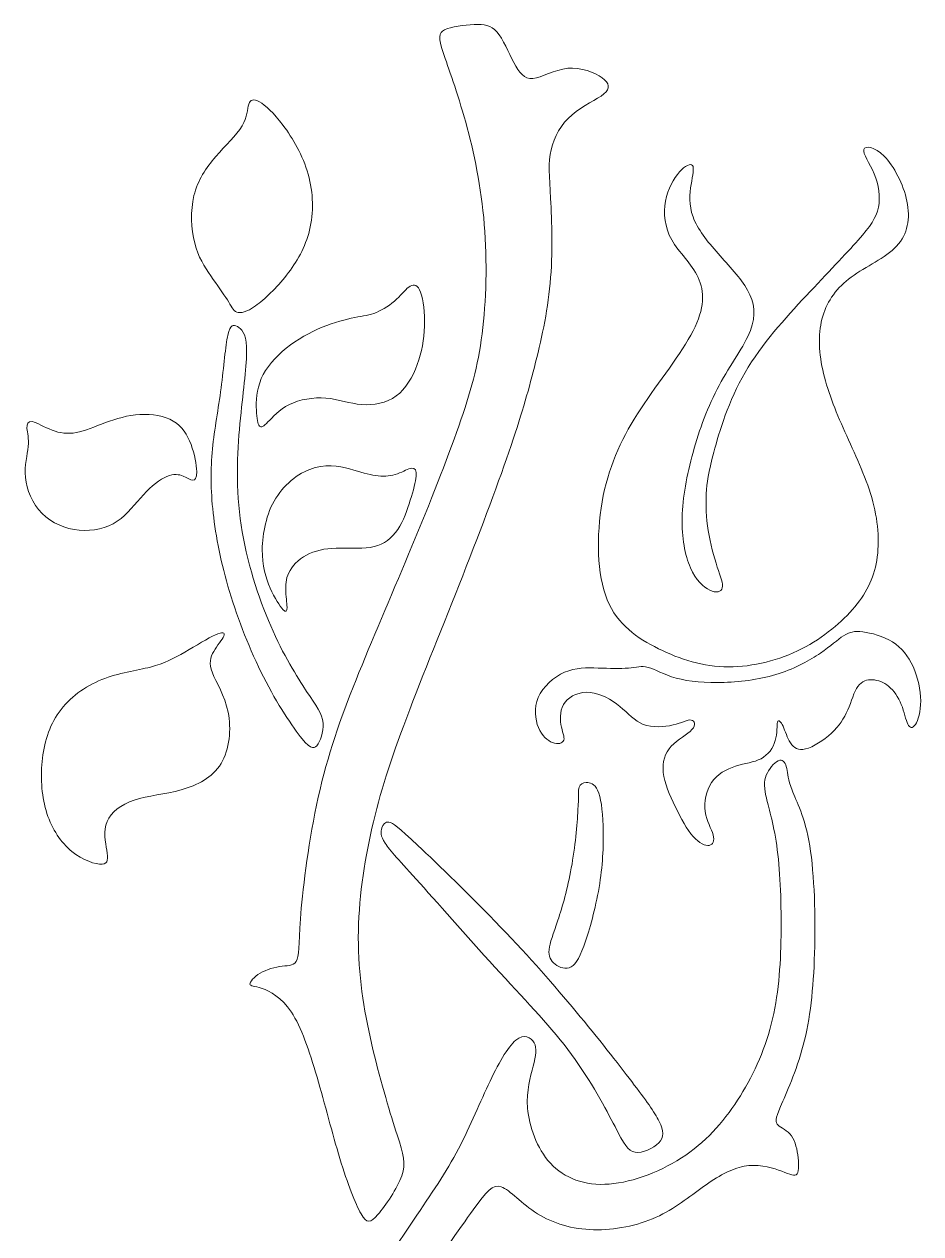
# Model space of a CAD drawing. Header units: millimetres. Extents: x 123 to 319, y -57 to 118.
# Drawn here: x 123.18 to 152.12, y 40.14 to 79.19 of the extents above; entities that cross this region are included whole.
import ezdxf

# ---------------------------------------------------------------- set-up
doc = ezdxf.new("R2010")
doc.units = ezdxf.units.MM
doc.header["$MEASUREMENT"] = 0
doc.layers.add('Layer 1', color=7, linetype='Continuous')

msp = doc.modelspace()

# ---------------------------------------------------------------- linework, layer by layer
at = {"layer": 'Layer 1', "lineweight": 20}
for points, knots in [([(139.6436, 68.1166), (139.8551, 68.9486), (140.0667, 69.8585), (140.1548, 70.8281), (140.1548, 70.8281), (140.2431, 71.7977), (140.2078, 72.8272), (140.1691, 73.5571), (140.1691, 73.5571), (140.1304, 74.2869), (140.0878, 74.7171), (140.183, 75.1366), (140.183, 75.1366), (140.2783, 75.5562), (140.5111, 75.9654), (140.8601, 76.265), (140.8601, 76.265), (141.2091, 76.5646), (141.6747, 76.7553), (141.8898, 76.935), (141.8898, 76.935), (142.1048, 77.1147), (142.0693, 77.2841), (141.8296, 77.4568), (141.8296, 77.4568), (141.5899, 77.6295), (141.1457, 77.8059), (140.7192, 77.7637), (140.7192, 77.7637), (140.2925, 77.7213), (139.8833, 77.4602), (139.5978, 77.4355), (139.5978, 77.4355), (139.3122, 77.4109), (139.1499, 77.6225), (138.9807, 77.9468), (138.9807, 77.9468), (138.8115, 78.2713), (138.6351, 78.7085), (138.4378, 78.9376), (138.4378, 78.9376), (138.2403, 79.1668), (138.0217, 79.1881), (137.7009, 79.174), (137.7009, 79.174), (137.3799, 79.1599), (136.9568, 79.1103), (136.7488, 79.0082), (136.7488, 79.0082), (136.5407, 78.906), (136.5479, 78.7509), (136.703, 78.2714), (136.703, 78.2714), (136.8581, 77.7918), (137.1613, 76.9878), (137.4292, 76.0217), (137.4292, 76.0217), (137.6972, 75.0557), (137.9301, 73.9273), (138.0287, 72.725), (138.0287, 72.725), (138.1276, 71.5228), (138.0921, 70.2462), (137.9582, 69.1955), (137.9582, 69.1955), (137.8242, 68.1449), (137.5915, 67.3197), (137.2037, 66.2161), (137.2037, 66.2161), (136.8159, 65.1125), (136.2727, 63.7302), (135.6946, 62.3375), (135.6946, 62.3375), (135.1163, 60.9448), (134.5027, 59.5414), (133.9844, 58.2616), (133.9844, 58.2616), (133.4662, 56.9816), (133.043, 55.8251), (132.7293, 54.4888), (132.7293, 54.4888), (132.4155, 53.1524), (132.2108, 51.6362), (132.1227, 50.6526), (132.1227, 50.6526), (132.0346, 49.6688), (132.0629, 49.2175), (131.9888, 49.0024), (131.9888, 49.0024), (131.9148, 48.7873), (131.7384, 48.8086), (131.5093, 48.7804), (131.5093, 48.7804), (131.2801, 48.7521), (130.998, 48.6744), (130.7936, 48.5546), (130.7936, 48.5546), (130.5891, 48.4347), (130.462, 48.2725), (130.4655, 48.202), (130.4655, 48.202), (130.469, 48.1315), (130.6032, 48.1526), (130.857, 48.0645), (130.857, 48.0645), (131.1107, 47.9764), (131.4846, 47.7787), (131.8019, 47.2993), (131.8019, 47.2993), (132.1192, 46.8199), (132.3803, 46.0582), (132.6306, 45.198), (132.6306, 45.198), (132.8809, 44.3376), (133.1207, 43.3785), (133.3675, 42.571), (133.3675, 42.571), (133.6142, 41.7636), (133.8682, 41.1078), (134.0514, 40.787), (134.0514, 40.787), (134.2347, 40.4661), (134.3478, 40.4801), (134.5945, 40.7656), (134.5945, 40.7656), (134.8413, 41.0512), (135.2222, 41.6085), (135.3668, 42.0174), (135.3668, 42.0174), (135.5113, 42.4263), (135.4195, 42.6875), (135.2152, 43.3326), (135.2152, 43.3326), (135.0106, 43.9778), (134.6932, 45.0075), (134.4359, 46.0898), (134.4359, 46.0898), (134.1784, 47.1723), (133.9809, 48.3079), (133.9633, 49.4855), (133.9633, 49.4855), (133.9456, 50.6631), (134.1079, 51.8831), (134.3546, 53.0219), (134.3546, 53.0219), (134.6014, 54.1608), (134.9331, 55.2187), (135.4301, 56.5549), (135.4301, 56.5549), (135.9273, 57.8912), (136.5901, 59.5062), (137.2141, 61.0892), (137.2141, 61.0892), (137.8383, 62.6724), (138.4237, 64.224), (138.8221, 65.3769), (138.8221, 65.3769), (139.2204, 66.5299), (139.4322, 67.2845), (139.6436, 68.1166)], [0, 0, 0, 0, 0.0243902, 0.0243902, 0.0243902, 0.0243902, 0.0487805, 0.0487805, 0.0487805, 0.0487805, 0.0731707, 0.0731707, 0.0731707, 0.0731707, 0.097561, 0.097561, 0.097561, 0.097561, 0.1219512, 0.1219512, 0.1219512, 0.1219512, 0.1463415, 0.1463415, 0.1463415, 0.1463415, 0.1707317, 0.1707317, 0.1707317, 0.1707317, 0.195122, 0.195122, 0.195122, 0.195122, 0.2195122, 0.2195122, 0.2195122, 0.2195122, 0.2439024, 0.2439024, 0.2439024, 0.2439024, 0.2682927, 0.2682927, 0.2682927, 0.2682927, 0.2926829, 0.2926829, 0.2926829, 0.2926829, 0.3170732, 0.3170732, 0.3170732, 0.3170732, 0.3414634, 0.3414634, 0.3414634, 0.3414634, 0.3658537, 0.3658537, 0.3658537, 0.3658537, 0.3902439, 0.3902439, 0.3902439, 0.3902439, 0.4146341, 0.4146341, 0.4146341, 0.4146341, 0.4390244, 0.4390244, 0.4390244, 0.4390244, 0.4634146, 0.4634146, 0.4634146, 0.4634146, 0.4878049, 0.4878049, 0.4878049, 0.4878049, 0.5121951, 0.5121951, 0.5121951, 0.5121951, 0.5365854, 0.5365854, 0.5365854, 0.5365854, 0.5609756, 0.5609756, 0.5609756, 0.5609756, 0.5853659, 0.5853659, 0.5853659, 0.5853659, 0.6097561, 0.6097561, 0.6097561, 0.6097561, 0.6341463, 0.6341463, 0.6341463, 0.6341463, 0.6585366, 0.6585366, 0.6585366, 0.6585366, 0.6829268, 0.6829268, 0.6829268, 0.6829268, 0.7073171, 0.7073171, 0.7073171, 0.7073171, 0.7317073, 0.7317073, 0.7317073, 0.7317073, 0.7560976, 0.7560976, 0.7560976, 0.7560976, 0.7804878, 0.7804878, 0.7804878, 0.7804878, 0.804878, 0.804878, 0.804878, 0.804878, 0.8292683, 0.8292683, 0.8292683, 0.8292683, 0.8536585, 0.8536585, 0.8536585, 0.8536585, 0.8780488, 0.8780488, 0.8780488, 0.8780488, 0.902439, 0.902439, 0.902439, 0.902439, 0.9268293, 0.9268293, 0.9268293, 0.9268293, 0.9512195, 0.9512195, 0.9512195, 0.9512195, 1, 1, 1, 1]), ([(131.6498, 71.0907), (131.9796, 71.5103), (132.2546, 71.983), (132.3886, 72.54), (132.3886, 72.54), (132.5226, 73.0972), (132.5156, 73.7389), (132.3447, 74.3436), (132.3447, 74.3436), (132.1737, 74.9482), (131.8385, 75.5161), (131.5353, 75.9232), (131.5353, 75.9232), (131.2321, 76.3304), (130.9606, 76.5773), (130.772, 76.683), (130.772, 76.683), (130.5833, 76.7888), (130.4775, 76.7535), (130.4282, 76.6056), (130.4282, 76.6056), (130.3788, 76.4575), (130.3858, 76.1963), (130.2096, 75.9021), (130.2096, 75.9021), (130.0332, 75.6077), (129.6736, 75.2795), (129.3598, 74.9148), (129.3598, 74.9148), (129.0461, 74.5498), (128.7779, 74.1478), (128.6581, 73.6543), (128.6581, 73.6543), (128.5382, 73.1607), (128.5665, 72.5752), (128.681, 72.1239), (128.681, 72.1239), (128.7956, 71.6726), (128.9966, 71.3552), (129.1993, 71.0609), (129.1993, 71.0609), (129.402, 70.7665), (129.6067, 70.4948), (129.7353, 70.2887), (129.7353, 70.2887), (129.8639, 70.0824), (129.917, 69.9414), (130.0403, 69.8937), (130.0403, 69.8937), (130.1636, 69.8461), (130.3577, 69.8921), (130.6467, 70.0983), (130.6467, 70.0983), (130.9358, 70.3045), (131.3202, 70.6712), (131.6498, 71.0907)], [0, 0, 0, 0, 0.0666667, 0.0666667, 0.0666667, 0.0666667, 0.1333333, 0.1333333, 0.1333333, 0.1333333, 0.2, 0.2, 0.2, 0.2, 0.2666667, 0.2666667, 0.2666667, 0.2666667, 0.3333333, 0.3333333, 0.3333333, 0.3333333, 0.4, 0.4, 0.4, 0.4, 0.4666667, 0.4666667, 0.4666667, 0.4666667, 0.5333333, 0.5333333, 0.5333333, 0.5333333, 0.6, 0.6, 0.6, 0.6, 0.6666667, 0.6666667, 0.6666667, 0.6666667, 0.7333333, 0.7333333, 0.7333333, 0.7333333, 0.8, 0.8, 0.8, 0.8, 0.8666667, 0.8666667, 0.8666667, 0.8666667, 1, 1, 1, 1]), ([(145.4349, 65.3718), (145.6112, 66.0311), (145.9144, 67.0325), (146.4467, 67.9491), (146.4467, 67.9491), (146.9791, 68.8659), (147.7409, 69.6981), (148.4214, 70.4243), (148.4214, 70.4243), (149.1018, 71.1507), (149.7014, 71.7715), (150.0962, 72.2191), (150.0962, 72.2191), (150.491, 72.6668), (150.6816, 72.942), (150.7485, 73.2769), (150.7485, 73.2769), (150.8155, 73.6118), (150.759, 74.0069), (150.6145, 74.3559), (150.6145, 74.3559), (150.4699, 74.705), (150.2372, 75.0082), (150.2759, 75.1422), (150.2759, 75.1422), (150.3148, 75.2762), (150.6252, 75.2408), (150.9354, 74.9271), (150.9354, 74.9271), (151.2457, 74.6133), (151.5559, 74.0208), (151.6686, 73.4709), (151.6686, 73.4709), (151.7815, 72.9208), (151.6969, 72.413), (151.3375, 72.0252), (151.3375, 72.0252), (150.9778, 71.6374), (150.3429, 71.3693), (149.8741, 71.0274), (149.8741, 71.0274), (149.4052, 70.6855), (149.1018, 70.2692), (148.9537, 69.7651), (148.9537, 69.7651), (148.8057, 69.2609), (148.8127, 68.6684), (148.9502, 68.0339), (148.9502, 68.0339), (149.0878, 67.3992), (149.3558, 66.7221), (149.666, 66.0276), (149.666, 66.0276), (149.9762, 65.3331), (150.329, 64.6206), (150.5334, 63.9085), (150.5334, 63.9085), (150.7378, 63.1963), (150.7944, 62.484), (150.6957, 61.8811), (150.6957, 61.8811), (150.5969, 61.2782), (150.3429, 60.7844), (149.9094, 60.2909), (149.9094, 60.2909), (149.4757, 59.7972), (148.8621, 59.3036), (148.1323, 58.9582), (148.1323, 58.9582), (147.4024, 58.6126), (146.5561, 58.4149), (145.7557, 58.4466), (145.7557, 58.4466), (144.9554, 58.4784), (144.2007, 58.7395), (143.5203, 59.0955), (143.5203, 59.0955), (142.8398, 59.4517), (142.2333, 59.9031), (141.9371, 60.7668), (141.9371, 60.7668), (141.6409, 61.6307), (141.6552, 62.9073), (141.8701, 63.972), (141.8701, 63.972), (142.0852, 65.0367), (142.5014, 65.8902), (143.0795, 66.7715), (143.0795, 66.7715), (143.6578, 67.653), (144.3984, 68.5629), (144.7686, 69.2891), (144.7686, 69.2891), (145.1388, 70.0154), (145.1388, 70.5585), (144.9307, 71.0098), (144.9307, 71.0098), (144.7227, 71.4611), (144.3066, 71.8207), (144.0774, 72.2261), (144.0774, 72.2261), (143.8482, 72.6316), (143.8059, 73.0831), (143.8799, 73.4779), (143.8799, 73.4779), (143.954, 73.8728), (144.1444, 74.2115), (144.3277, 74.4194), (144.3277, 74.4194), (144.5109, 74.6274), (144.6875, 74.705), (144.7473, 74.6274), (144.7473, 74.6274), (144.8073, 74.5498), (144.7508, 74.317), (144.7051, 74.0173), (144.7051, 74.0173), (144.6592, 73.7176), (144.6238, 73.351), (144.7649, 72.9667), (144.7649, 72.9667), (144.9059, 72.5824), (145.2234, 72.1804), (145.5723, 71.7855), (145.5723, 71.7855), (145.9214, 71.3907), (146.3023, 71.0026), (146.5245, 70.6042), (146.5245, 70.6042), (146.7466, 70.2059), (146.8101, 69.7967), (146.6162, 69.2961), (146.6162, 69.2961), (146.4223, 68.7954), (145.9708, 68.2031), (145.6076, 67.5297), (145.6076, 67.5297), (145.2445, 66.8563), (144.9694, 66.1016), (144.765, 65.3647), (144.765, 65.3647), (144.5605, 64.6278), (144.4263, 63.9085), (144.4123, 63.2633), (144.4123, 63.2633), (144.3982, 62.618), (144.5041, 62.0468), (144.6803, 61.6449), (144.6803, 61.6449), (144.8565, 61.2429), (145.1034, 61.0102), (145.3078, 60.9151), (145.3078, 60.9151), (145.5123, 60.8197), (145.6747, 60.8621), (145.7098, 60.9925), (145.7098, 60.9925), (145.7452, 61.1229), (145.6534, 61.3415), (145.5477, 61.6659), (145.5477, 61.6659), (145.442, 61.9903), (145.3219, 62.4205), (145.255, 62.84), (145.255, 62.84), (145.188, 63.2596), (145.174, 63.6688), (145.1915, 64.0318), (145.1915, 64.0318), (145.2091, 64.395), (145.2587, 64.7124), (145.4349, 65.3718)], [0, 0, 0, 0, 0.0227273, 0.0227273, 0.0227273, 0.0227273, 0.0454545, 0.0454545, 0.0454545, 0.0454545, 0.0681818, 0.0681818, 0.0681818, 0.0681818, 0.0909091, 0.0909091, 0.0909091, 0.0909091, 0.1136364, 0.1136364, 0.1136364, 0.1136364, 0.1363636, 0.1363636, 0.1363636, 0.1363636, 0.1590909, 0.1590909, 0.1590909, 0.1590909, 0.1818182, 0.1818182, 0.1818182, 0.1818182, 0.2045455, 0.2045455, 0.2045455, 0.2045455, 0.2272727, 0.2272727, 0.2272727, 0.2272727, 0.25, 0.25, 0.25, 0.25, 0.2727273, 0.2727273, 0.2727273, 0.2727273, 0.2954545, 0.2954545, 0.2954545, 0.2954545, 0.3181818, 0.3181818, 0.3181818, 0.3181818, 0.3409091, 0.3409091, 0.3409091, 0.3409091, 0.3636364, 0.3636364, 0.3636364, 0.3636364, 0.3863636, 0.3863636, 0.3863636, 0.3863636, 0.4090909, 0.4090909, 0.4090909, 0.4090909, 0.4318182, 0.4318182, 0.4318182, 0.4318182, 0.4545455, 0.4545455, 0.4545455, 0.4545455, 0.4772727, 0.4772727, 0.4772727, 0.4772727, 0.5, 0.5, 0.5, 0.5, 0.5227273, 0.5227273, 0.5227273, 0.5227273, 0.5454545, 0.5454545, 0.5454545, 0.5454545, 0.5681818, 0.5681818, 0.5681818, 0.5681818, 0.5909091, 0.5909091, 0.5909091, 0.5909091, 0.6136364, 0.6136364, 0.6136364, 0.6136364, 0.6363636, 0.6363636, 0.6363636, 0.6363636, 0.6590909, 0.6590909, 0.6590909, 0.6590909, 0.6818182, 0.6818182, 0.6818182, 0.6818182, 0.7045455, 0.7045455, 0.7045455, 0.7045455, 0.7272727, 0.7272727, 0.7272727, 0.7272727, 0.75, 0.75, 0.75, 0.75, 0.7727273, 0.7727273, 0.7727273, 0.7727273, 0.7954545, 0.7954545, 0.7954545, 0.7954545, 0.8181818, 0.8181818, 0.8181818, 0.8181818, 0.8409091, 0.8409091, 0.8409091, 0.8409091, 0.8636364, 0.8636364, 0.8636364, 0.8636364, 0.8863636, 0.8863636, 0.8863636, 0.8863636, 0.9090909, 0.9090909, 0.9090909, 0.9090909, 0.9318182, 0.9318182, 0.9318182, 0.9318182, 0.9545455, 0.9545455, 0.9545455, 0.9545455, 1, 1, 1, 1]), ([(133.8469, 69.7193), (133.5631, 69.6628), (133.1892, 69.5675), (132.7961, 69.4053), (132.7961, 69.4053), (132.403, 69.2432), (131.9903, 69.014), (131.6361, 68.7303), (131.6361, 68.7303), (131.2817, 68.4465), (130.9855, 68.1078), (130.8304, 67.7483), (130.8304, 67.7483), (130.6753, 67.3886), (130.6611, 67.0077), (130.6716, 66.7311), (130.6716, 66.7311), (130.6822, 66.4542), (130.7175, 66.2814), (130.772, 66.2179), (130.772, 66.2179), (130.8267, 66.1544), (130.9009, 66.2004), (131.0453, 66.3484), (131.0453, 66.3484), (131.1899, 66.4965), (131.4052, 66.7469), (131.7365, 66.9108), (131.7365, 66.9108), (132.0678, 67.0747), (132.5158, 67.1523), (132.9194, 67.1188), (132.9194, 67.1188), (133.3232, 67.0853), (133.6828, 66.9407), (134.0689, 66.909), (134.0689, 66.909), (134.4549, 66.8772), (134.8677, 66.9585), (135.1832, 67.1894), (135.1832, 67.1894), (135.4987, 67.4203), (135.7173, 67.8012), (135.8636, 68.1996), (135.8636, 68.1996), (136.0099, 68.5979), (136.084, 69.0142), (136.0963, 69.4389), (136.0963, 69.4389), (136.1088, 69.8638), (136.0592, 70.2975), (135.973, 70.5337), (135.973, 70.5337), (135.8866, 70.7699), (135.763, 70.8088), (135.638, 70.7365), (135.638, 70.7365), (135.5129, 70.6642), (135.3858, 70.4808), (135.199, 70.3081), (135.199, 70.3081), (135.0122, 70.1354), (134.7653, 69.973), (134.5451, 69.8832), (134.5451, 69.8832), (134.3247, 69.7933), (134.1306, 69.7755), (133.8469, 69.7193)], [0, 0, 0, 0, 0.0555556, 0.0555556, 0.0555556, 0.0555556, 0.1111111, 0.1111111, 0.1111111, 0.1111111, 0.1666667, 0.1666667, 0.1666667, 0.1666667, 0.2222222, 0.2222222, 0.2222222, 0.2222222, 0.2777778, 0.2777778, 0.2777778, 0.2777778, 0.3333333, 0.3333333, 0.3333333, 0.3333333, 0.3888889, 0.3888889, 0.3888889, 0.3888889, 0.4444444, 0.4444444, 0.4444444, 0.4444444, 0.5, 0.5, 0.5, 0.5, 0.5555556, 0.5555556, 0.5555556, 0.5555556, 0.6111111, 0.6111111, 0.6111111, 0.6111111, 0.6666667, 0.6666667, 0.6666667, 0.6666667, 0.7222222, 0.7222222, 0.7222222, 0.7222222, 0.7777778, 0.7777778, 0.7777778, 0.7777778, 0.8333333, 0.8333333, 0.8333333, 0.8333333, 0.8888889, 0.8888889, 0.8888889, 0.8888889, 1, 1, 1, 1]), ([(132.1723, 57.8384), (131.8302, 58.3637), (131.3788, 59.1397), (130.9839, 60.1233), (130.9839, 60.1233), (130.5891, 61.107), (130.2504, 62.2988), (130.1236, 63.4516), (130.1236, 63.4516), (129.9966, 64.6046), (130.0812, 65.7189), (130.1764, 66.6497), (130.1764, 66.6497), (130.2715, 67.5805), (130.3775, 68.3281), (130.3564, 68.7724), (130.3564, 68.7724), (130.3351, 69.2166), (130.1871, 69.3577), (130.0603, 69.4282), (130.0603, 69.4282), (129.9333, 69.4987), (129.8273, 69.4987), (129.7499, 69.1533), (129.7499, 69.1533), (129.6723, 68.8077), (129.6227, 68.1164), (129.5348, 67.4467), (129.5348, 67.4467), (129.4467, 66.7768), (129.3195, 66.1278), (129.2562, 65.4757), (129.2562, 65.4757), (129.1927, 64.8234), (129.1927, 64.1674), (129.2773, 63.4094), (129.2773, 63.4094), (129.3619, 62.6514), (129.5312, 61.7909), (129.8061, 60.8743), (129.8061, 60.8743), (130.0812, 59.9576), (130.4621, 58.9842), (130.9029, 58.117), (130.9029, 58.117), (131.3436, 57.2496), (131.8443, 56.4879), (132.1475, 56.1212), (132.1475, 56.1212), (132.4507, 55.7545), (132.5565, 55.7829), (132.6623, 55.9556), (132.6623, 55.9556), (132.768, 56.1283), (132.8738, 56.4457), (132.8103, 56.7419), (132.8103, 56.7419), (132.7468, 57.038), (132.5142, 57.3131), (132.1723, 57.8384)], [0, 0, 0, 0, 0.0625, 0.0625, 0.0625, 0.0625, 0.125, 0.125, 0.125, 0.125, 0.1875, 0.1875, 0.1875, 0.1875, 0.25, 0.25, 0.25, 0.25, 0.3125, 0.3125, 0.3125, 0.3125, 0.375, 0.375, 0.375, 0.375, 0.4375, 0.4375, 0.4375, 0.4375, 0.5, 0.5, 0.5, 0.5, 0.5625, 0.5625, 0.5625, 0.5625, 0.625, 0.625, 0.625, 0.625, 0.6875, 0.6875, 0.6875, 0.6875, 0.75, 0.75, 0.75, 0.75, 0.8125, 0.8125, 0.8125, 0.8125, 0.875, 0.875, 0.875, 0.875, 1, 1, 1, 1]), ([(128.5631, 65.6236), (128.4469, 65.9356), (128.2775, 66.2073), (127.9921, 66.3765), (127.9921, 66.3765), (127.7064, 66.5457), (127.3043, 66.6127), (126.9147, 66.5898), (126.9147, 66.5898), (126.5251, 66.567), (126.1477, 66.4539), (125.8023, 66.3271), (125.8023, 66.3271), (125.4567, 66.2001), (125.1428, 66.0591), (124.8609, 66.0062), (124.8609, 66.0062), (124.5788, 65.9532), (124.3282, 65.9887), (124.0797, 66.0839), (124.0797, 66.0839), (123.8312, 66.179), (123.5843, 66.3341), (123.4416, 66.3605), (123.4416, 66.3605), (123.2988, 66.3871), (123.2598, 66.2847), (123.2686, 66.1421), (123.2686, 66.1421), (123.2776, 65.9993), (123.334, 65.8157), (123.3094, 65.5549), (123.3094, 65.5549), (123.2848, 65.294), (123.1787, 64.9553), (123.2174, 64.5605), (123.2174, 64.5605), (123.2563, 64.1657), (123.4399, 63.7142), (123.7536, 63.397), (123.7536, 63.397), (124.0674, 63.0797), (124.5118, 62.8963), (124.9543, 62.8558), (124.9543, 62.8558), (125.3968, 62.8152), (125.8375, 62.9175), (126.1794, 63.1432), (126.1794, 63.1432), (126.5215, 63.3688), (126.7649, 63.7179), (127.0239, 64), (127.0239, 64), (127.2831, 64.2821), (127.5582, 64.4972), (127.7821, 64.5906), (127.7821, 64.5906), (128.006, 64.6841), (128.1788, 64.6557), (128.3127, 64.6029), (128.3127, 64.6029), (128.4467, 64.55), (128.542, 64.4724), (128.6176, 64.4689), (128.6176, 64.4689), (128.6934, 64.4654), (128.7501, 64.5359), (128.7465, 64.7474), (128.7465, 64.7474), (128.743, 64.959), (128.6794, 65.3116), (128.5631, 65.6236)], [0, 0, 0, 0, 0.0526316, 0.0526316, 0.0526316, 0.0526316, 0.1052632, 0.1052632, 0.1052632, 0.1052632, 0.1578947, 0.1578947, 0.1578947, 0.1578947, 0.2105263, 0.2105263, 0.2105263, 0.2105263, 0.2631579, 0.2631579, 0.2631579, 0.2631579, 0.3157895, 0.3157895, 0.3157895, 0.3157895, 0.3684211, 0.3684211, 0.3684211, 0.3684211, 0.4210526, 0.4210526, 0.4210526, 0.4210526, 0.4736842, 0.4736842, 0.4736842, 0.4736842, 0.5263158, 0.5263158, 0.5263158, 0.5263158, 0.5789474, 0.5789474, 0.5789474, 0.5789474, 0.6315789, 0.6315789, 0.6315789, 0.6315789, 0.6842105, 0.6842105, 0.6842105, 0.6842105, 0.7368421, 0.7368421, 0.7368421, 0.7368421, 0.7894737, 0.7894737, 0.7894737, 0.7894737, 0.8421053, 0.8421053, 0.8421053, 0.8421053, 0.8947368, 0.8947368, 0.8947368, 0.8947368, 1, 1, 1, 1]), ([(135.6399, 63.8257), (135.5412, 63.51), (135.4211, 63.1539), (135.2343, 62.8772), (135.2343, 62.8772), (135.0476, 62.6004), (134.7935, 62.4028), (134.4691, 62.3234), (134.4691, 62.3234), (134.1448, 62.2441), (133.7498, 62.2831), (133.3816, 62.2796), (133.3816, 62.2796), (133.0131, 62.2761), (132.6709, 62.23), (132.389, 62.1015), (132.389, 62.1015), (132.1069, 61.9727), (131.8847, 61.7612), (131.7614, 61.5586), (131.7614, 61.5586), (131.638, 61.3558), (131.6132, 61.1616), (131.6185, 60.9485), (131.6185, 60.9485), (131.6238, 60.7351), (131.6591, 60.5023), (131.6609, 60.3649), (131.6609, 60.3649), (131.6626, 60.2274), (131.6308, 60.1849), (131.5304, 60.2923), (131.5304, 60.2923), (131.4299, 60.4), (131.2606, 60.6576), (131.1179, 60.9854), (131.1179, 60.9854), (130.9751, 61.3132), (130.8586, 61.7119), (130.8621, 62.23), (130.8621, 62.23), (130.8656, 62.7483), (130.9892, 63.3867), (131.2994, 63.8873), (131.2994, 63.8873), (131.6097, 64.388), (132.1069, 64.7511), (132.574, 64.8763), (132.574, 64.8763), (133.0413, 65.0016), (133.4785, 64.8887), (133.8133, 64.7953), (133.8133, 64.7953), (134.1484, 64.7019), (134.3812, 64.6278), (134.6032, 64.605), (134.6032, 64.605), (134.8253, 64.5819), (135.037, 64.6102), (135.2256, 64.6771), (135.2256, 64.6771), (135.4141, 64.7441), (135.5799, 64.85), (135.6874, 64.8588), (135.6874, 64.8588), (135.7949, 64.8675), (135.8444, 64.7794), (135.8304, 64.5979), (135.8304, 64.5979), (135.8161, 64.4163), (135.7386, 64.1412), (135.6399, 63.8257)], [0, 0, 0, 0, 0.0526316, 0.0526316, 0.0526316, 0.0526316, 0.1052632, 0.1052632, 0.1052632, 0.1052632, 0.1578947, 0.1578947, 0.1578947, 0.1578947, 0.2105263, 0.2105263, 0.2105263, 0.2105263, 0.2631579, 0.2631579, 0.2631579, 0.2631579, 0.3157895, 0.3157895, 0.3157895, 0.3157895, 0.3684211, 0.3684211, 0.3684211, 0.3684211, 0.4210526, 0.4210526, 0.4210526, 0.4210526, 0.4736842, 0.4736842, 0.4736842, 0.4736842, 0.5263158, 0.5263158, 0.5263158, 0.5263158, 0.5789474, 0.5789474, 0.5789474, 0.5789474, 0.6315789, 0.6315789, 0.6315789, 0.6315789, 0.6842105, 0.6842105, 0.6842105, 0.6842105, 0.7368421, 0.7368421, 0.7368421, 0.7368421, 0.7894737, 0.7894737, 0.7894737, 0.7894737, 0.8421053, 0.8421053, 0.8421053, 0.8421053, 0.8947368, 0.8947368, 0.8947368, 0.8947368, 1, 1, 1, 1]), ([(125.6809, 58.0324), (125.1379, 57.8138), (124.6372, 57.4469), (124.3058, 56.9851), (124.3058, 56.9851), (123.9743, 56.5233), (123.812, 55.966), (123.7555, 55.3914), (123.7555, 55.3914), (123.6991, 54.8166), (123.7487, 54.2243), (123.9143, 53.7131), (123.9143, 53.7131), (124.08, 53.2018), (124.3621, 52.7716), (124.7147, 52.486), (124.7147, 52.486), (125.0673, 52.2004), (125.4905, 52.0594), (125.695, 52.0734), (125.695, 52.0734), (125.8995, 52.0875), (125.8853, 52.2569), (125.8431, 52.5212), (125.8431, 52.5212), (125.8007, 52.7857), (125.7302, 53.1454), (125.8535, 53.4486), (125.8535, 53.4486), (125.9769, 53.7518), (126.2944, 53.9987), (126.7314, 54.1431), (126.7314, 54.1431), (127.1686, 54.2876), (127.726, 54.3302), (128.2478, 54.4746), (128.2478, 54.4746), (128.7696, 54.6191), (129.2562, 54.8661), (129.5311, 55.3209), (129.5311, 55.3209), (129.8061, 55.7757), (129.8698, 56.4387), (129.7606, 56.9816), (129.7606, 56.9816), (129.6512, 57.5245), (129.3689, 57.9478), (129.2527, 58.2544), (129.2527, 58.2544), (129.1363, 58.5611), (129.1858, 58.7517), (129.2951, 58.942), (129.2951, 58.942), (129.4043, 59.1323), (129.5736, 59.3229), (129.6194, 59.4357), (129.6194, 59.4357), (129.6653, 59.5484), (129.5875, 59.5839), (129.3513, 59.4782), (129.3513, 59.4782), (129.1151, 59.3723), (128.7202, 59.1253), (128.3677, 58.9209), (128.3677, 58.9209), (128.0151, 58.7164), (127.7047, 58.5542), (127.2569, 58.4379), (127.2569, 58.4379), (126.8092, 58.3215), (126.2239, 58.251), (125.6809, 58.0324)], [0, 0, 0, 0, 0.0526316, 0.0526316, 0.0526316, 0.0526316, 0.1052632, 0.1052632, 0.1052632, 0.1052632, 0.1578947, 0.1578947, 0.1578947, 0.1578947, 0.2105263, 0.2105263, 0.2105263, 0.2105263, 0.2631579, 0.2631579, 0.2631579, 0.2631579, 0.3157895, 0.3157895, 0.3157895, 0.3157895, 0.3684211, 0.3684211, 0.3684211, 0.3684211, 0.4210526, 0.4210526, 0.4210526, 0.4210526, 0.4736842, 0.4736842, 0.4736842, 0.4736842, 0.5263158, 0.5263158, 0.5263158, 0.5263158, 0.5789474, 0.5789474, 0.5789474, 0.5789474, 0.6315789, 0.6315789, 0.6315789, 0.6315789, 0.6842105, 0.6842105, 0.6842105, 0.6842105, 0.7368421, 0.7368421, 0.7368421, 0.7368421, 0.7894737, 0.7894737, 0.7894737, 0.7894737, 0.8421053, 0.8421053, 0.8421053, 0.8421053, 0.8947368, 0.8947368, 0.8947368, 0.8947368, 1, 1, 1, 1]), ([(148.8746, 58.8892), (148.5378, 58.6583), (148.0864, 58.4007), (147.5417, 58.2262), (147.5417, 58.2262), (146.997, 58.0517), (146.3586, 57.9601), (145.7682, 57.939), (145.7682, 57.939), (145.1776, 57.9177), (144.6344, 57.9673), (144.2237, 58.0801), (144.2237, 58.0801), (143.8129, 58.1928), (143.5343, 58.3692), (143.3157, 58.4274), (143.3157, 58.4274), (143.0971, 58.4856), (142.9385, 58.4255), (142.6794, 58.4026), (142.6794, 58.4026), (142.4202, 58.3797), (142.0605, 58.3938), (141.6991, 58.4044), (141.6991, 58.4044), (141.3377, 58.4149), (140.9744, 58.422), (140.6202, 58.2686), (140.6202, 58.2686), (140.2658, 58.1152), (139.9201, 57.8013), (139.7702, 57.4594), (139.7702, 57.4594), (139.6204, 57.1174), (139.6664, 56.7471), (139.7774, 56.4828), (139.7774, 56.4828), (139.8884, 56.2183), (140.0648, 56.0595), (140.2322, 55.9978), (140.2322, 55.9978), (140.3997, 55.9361), (140.5584, 55.9716), (140.5936, 56.0755), (140.5936, 56.0755), (140.629, 56.1794), (140.5407, 56.3523), (140.502, 56.5815), (140.502, 56.5815), (140.4631, 56.8106), (140.4739, 57.0962), (140.636, 57.3059), (140.636, 57.3059), (140.7982, 57.5157), (141.1121, 57.6499), (141.4452, 57.6182), (141.4452, 57.6182), (141.7783, 57.5864), (142.1311, 57.3887), (142.4042, 57.1668), (142.4042, 57.1668), (142.6775, 56.9446), (142.8715, 56.6977), (143.1606, 56.5868), (143.1606, 56.5868), (143.4497, 56.4756), (143.8342, 56.5004), (144.1196, 56.5672), (144.1196, 56.5672), (144.4052, 56.6342), (144.5923, 56.7436), (144.7086, 56.7278), (144.7086, 56.7278), (144.8249, 56.712), (144.8708, 56.5708), (144.7315, 56.4193), (144.7315, 56.4193), (144.5922, 56.2677), (144.2677, 56.1054), (144.0616, 55.8815), (144.0616, 55.8815), (143.8553, 55.6576), (143.767, 55.372), (143.8057, 55.0354), (143.8057, 55.0354), (143.8446, 54.6986), (144.0104, 54.3107), (144.1919, 53.9334), (144.1919, 53.9334), (144.3734, 53.5562), (144.5711, 53.1893), (144.7684, 52.9654), (144.7684, 52.9654), (144.9659, 52.7416), (145.1634, 52.6605), (145.2885, 52.6816), (145.2885, 52.6816), (145.4137, 52.7027), (145.4668, 52.8263), (145.4138, 53.0166), (145.4138, 53.0166), (145.3609, 53.2069), (145.2021, 53.4645), (145.1581, 53.7748), (145.1581, 53.7748), (145.114, 54.085), (145.1845, 54.4482), (145.366, 54.7125), (145.366, 54.7125), (145.5477, 54.977), (145.8403, 55.1429), (146.1365, 55.238), (146.1365, 55.238), (146.4327, 55.3332), (146.7325, 55.358), (146.9617, 55.4795), (146.9617, 55.4795), (147.1908, 55.6012), (147.3496, 55.8198), (147.4184, 56.0613), (147.4184, 56.0613), (147.4871, 56.3027), (147.4659, 56.5674), (147.494, 56.6608), (147.494, 56.6608), (147.5223, 56.7542), (147.5999, 56.6766), (147.6704, 56.525), (147.6704, 56.525), (147.7409, 56.3734), (147.8044, 56.1476), (147.9084, 55.9872), (147.9084, 55.9872), (148.0125, 55.8268), (148.157, 55.7315), (148.4003, 55.7932), (148.4003, 55.7932), (148.6435, 55.855), (148.9857, 56.0737), (149.2342, 56.3047), (149.2342, 56.3047), (149.4827, 56.5356), (149.638, 56.779), (149.7578, 57.0539), (149.7578, 57.0539), (149.8777, 57.3289), (149.9623, 57.6358), (150.0891, 57.812), (150.0891, 57.812), (150.2161, 57.9883), (150.3855, 58.0343), (150.5599, 58.0255), (150.5599, 58.0255), (150.7344, 58.0166), (150.9145, 57.9531), (151.0784, 57.8156), (151.0784, 57.8156), (151.2423, 57.678), (151.3904, 57.4665), (151.4873, 57.2285), (151.4873, 57.2285), (151.5842, 56.9905), (151.6303, 56.7259), (151.6971, 56.5903), (151.6971, 56.5903), (151.7641, 56.4545), (151.8524, 56.4475), (151.9405, 56.5831), (151.9405, 56.5831), (152.0286, 56.7188), (152.1167, 56.9976), (152.115, 57.3448), (152.115, 57.3448), (152.1132, 57.6921), (152.0214, 58.1082), (151.8681, 58.4501), (151.8681, 58.4501), (151.7147, 58.7922), (151.4996, 59.0603), (151.1999, 59.2471), (151.1999, 59.2471), (150.9002, 59.4339), (150.5158, 59.5398), (150.2444, 59.5732), (150.2444, 59.5732), (149.9729, 59.6068), (149.8143, 59.5679), (149.624, 59.4464), (149.624, 59.4464), (149.4335, 59.3247), (149.2112, 59.1201), (148.8746, 58.8892)], [0, 0, 0, 0, 0.0204082, 0.0204082, 0.0204082, 0.0204082, 0.0408163, 0.0408163, 0.0408163, 0.0408163, 0.0612245, 0.0612245, 0.0612245, 0.0612245, 0.0816327, 0.0816327, 0.0816327, 0.0816327, 0.1020408, 0.1020408, 0.1020408, 0.1020408, 0.122449, 0.122449, 0.122449, 0.122449, 0.1428571, 0.1428571, 0.1428571, 0.1428571, 0.1632653, 0.1632653, 0.1632653, 0.1632653, 0.1836735, 0.1836735, 0.1836735, 0.1836735, 0.2040816, 0.2040816, 0.2040816, 0.2040816, 0.2244898, 0.2244898, 0.2244898, 0.2244898, 0.244898, 0.244898, 0.244898, 0.244898, 0.2653061, 0.2653061, 0.2653061, 0.2653061, 0.2857143, 0.2857143, 0.2857143, 0.2857143, 0.3061224, 0.3061224, 0.3061224, 0.3061224, 0.3265306, 0.3265306, 0.3265306, 0.3265306, 0.3469388, 0.3469388, 0.3469388, 0.3469388, 0.3673469, 0.3673469, 0.3673469, 0.3673469, 0.3877551, 0.3877551, 0.3877551, 0.3877551, 0.4081633, 0.4081633, 0.4081633, 0.4081633, 0.4285714, 0.4285714, 0.4285714, 0.4285714, 0.4489796, 0.4489796, 0.4489796, 0.4489796, 0.4693878, 0.4693878, 0.4693878, 0.4693878, 0.4897959, 0.4897959, 0.4897959, 0.4897959, 0.5102041, 0.5102041, 0.5102041, 0.5102041, 0.5306122, 0.5306122, 0.5306122, 0.5306122, 0.5510204, 0.5510204, 0.5510204, 0.5510204, 0.5714286, 0.5714286, 0.5714286, 0.5714286, 0.5918367, 0.5918367, 0.5918367, 0.5918367, 0.6122449, 0.6122449, 0.6122449, 0.6122449, 0.6326531, 0.6326531, 0.6326531, 0.6326531, 0.6530612, 0.6530612, 0.6530612, 0.6530612, 0.6734694, 0.6734694, 0.6734694, 0.6734694, 0.6938776, 0.6938776, 0.6938776, 0.6938776, 0.7142857, 0.7142857, 0.7142857, 0.7142857, 0.7346939, 0.7346939, 0.7346939, 0.7346939, 0.755102, 0.755102, 0.755102, 0.755102, 0.7755102, 0.7755102, 0.7755102, 0.7755102, 0.7959184, 0.7959184, 0.7959184, 0.7959184, 0.8163265, 0.8163265, 0.8163265, 0.8163265, 0.8367347, 0.8367347, 0.8367347, 0.8367347, 0.8571429, 0.8571429, 0.8571429, 0.8571429, 0.877551, 0.877551, 0.877551, 0.877551, 0.8979592, 0.8979592, 0.8979592, 0.8979592, 0.9183673, 0.9183673, 0.9183673, 0.9183673, 0.9387755, 0.9387755, 0.9387755, 0.9387755, 0.9591837, 0.9591837, 0.9591837, 0.9591837, 1, 1, 1, 1]), ([(133.9622, 37.9111), (134.3854, 38.5563), (135.0554, 39.5649), (135.637, 40.4251), (135.637, 40.4251), (136.2188, 41.2855), (136.7126, 41.9977), (137.118, 42.7452), (137.118, 42.7452), (137.5234, 43.4926), (137.8408, 44.2756), (138.1546, 44.9455), (138.1546, 44.9455), (138.4683, 45.6154), (138.7787, 46.1725), (139.0466, 46.3911), (139.0466, 46.3911), (139.3146, 46.6099), (139.5404, 46.4898), (139.6356, 46.31), (139.6356, 46.31), (139.7309, 46.1303), (139.6954, 45.8904), (139.6073, 45.552), (139.6073, 45.552), (139.5192, 45.2135), (139.3781, 44.7761), (139.4274, 44.198), (139.4274, 44.198), (139.4768, 43.6198), (139.7166, 42.9003), (140.1644, 42.4174), (140.1644, 42.4174), (140.6122, 41.9344), (141.268, 41.6873), (142.0613, 41.7473), (142.0613, 41.7473), (142.8547, 41.8073), (143.7856, 42.1741), (144.5295, 42.6854), (144.5295, 42.6854), (145.2734, 43.1966), (145.8307, 43.8524), (146.2926, 44.5964), (146.2926, 44.5964), (146.7544, 45.3403), (147.1211, 46.1725), (147.3327, 47.0786), (147.3327, 47.0786), (147.5442, 47.9847), (147.6007, 48.9651), (147.6077, 49.9523), (147.6077, 49.9523), (147.6149, 50.9395), (147.5724, 51.934), (147.4667, 52.6814), (147.4667, 52.6814), (147.361, 53.4289), (147.1916, 53.9296), (147.1176, 54.2785), (147.1176, 54.2785), (147.0435, 54.6276), (147.0648, 54.8253), (147.1635, 55.0191), (147.1635, 55.0191), (147.2621, 55.2129), (147.4385, 55.4035), (147.5618, 55.4317), (147.5618, 55.4317), (147.6853, 55.4598), (147.7558, 55.3258), (147.791, 55.1637), (147.791, 55.1637), (147.8263, 55.0015), (147.8263, 54.811), (147.9637, 54.4621), (147.9637, 54.4621), (148.1012, 54.113), (148.3764, 53.6051), (148.5314, 52.6674), (148.5314, 52.6674), (148.6865, 51.7295), (148.722, 50.3612), (148.6868, 49.1978), (148.6868, 49.1978), (148.6515, 48.0343), (148.5455, 47.0751), (148.3235, 46.2325), (148.3235, 46.2325), (148.1014, 45.3897), (147.7627, 44.6634), (147.59, 44.251), (147.59, 44.251), (147.4173, 43.8384), (147.4102, 43.7395), (147.5089, 43.6514), (147.5089, 43.6514), (147.6077, 43.5633), (147.8123, 43.4858), (147.9426, 43.306), (147.9426, 43.306), (148.0731, 43.1261), (148.1297, 42.844), (148.1578, 42.5902), (148.1578, 42.5902), (148.186, 42.3363), (148.186, 42.1106), (148.0944, 42.0507), (148.0944, 42.0507), (148.0027, 41.9907), (147.8191, 42.0966), (147.5266, 42.1988), (147.5266, 42.1988), (147.234, 42.3009), (146.832, 42.3998), (146.4125, 42.3222), (146.4125, 42.3222), (145.9929, 42.2446), (145.5557, 41.9907), (145.1009, 41.6664), (145.1009, 41.6664), (144.6461, 41.3421), (144.1734, 40.9469), (143.5705, 40.6755), (143.5705, 40.6755), (142.9676, 40.404), (142.2342, 40.2559), (141.5538, 40.2735), (141.5538, 40.2735), (140.8733, 40.2911), (140.2455, 40.4747), (139.7414, 40.792), (139.7414, 40.792), (139.2372, 41.1092), (138.8563, 41.5605), (138.5744, 41.6627), (138.5744, 41.6627), (138.2923, 41.7651), (138.1087, 41.5181), (137.6681, 40.9117), (137.6681, 40.9117), (137.2274, 40.3053), (136.529, 39.3391), (135.8663, 38.2039), (135.8663, 38.2039), (135.2035, 37.0685), (134.5757, 35.7639), (134.0751, 34.4311), (134.0751, 34.4311), (133.5744, 33.0984), (133.2007, 31.7372), (132.9751, 30.4468), (132.9751, 30.4468), (132.7494, 29.1563), (132.6718, 27.9363), (132.6613, 26.9667), (132.6613, 26.9667), (132.6506, 25.997), (132.7072, 25.2777), (132.7951, 24.9356), (132.7951, 24.9356), (132.8833, 24.5935), (133.0034, 24.6291), (133.2466, 24.7559), (133.2466, 24.7559), (133.4898, 24.8828), (133.8565, 25.1014), (134.2232, 25.2142), (134.2232, 25.2142), (134.5899, 25.3271), (134.9566, 25.3341), (135.1258, 25.2884), (135.1258, 25.2884), (135.2951, 25.2425), (135.2668, 25.1437), (135.0377, 24.918), (135.0377, 24.918), (134.8085, 24.6924), (134.3783, 24.3398), (134.0716, 23.825), (134.0716, 23.825), (133.7649, 23.3102), (133.5815, 22.6331), (133.5039, 21.9421), (133.5039, 21.9421), (133.4263, 21.2511), (133.4546, 20.5457), (133.6379, 19.6574), (133.6379, 19.6574), (133.8212, 18.7689), (134.1599, 17.6968), (134.4983, 16.7132), (134.4983, 16.7132), (134.8366, 15.7295), (135.1753, 14.8338), (135.4114, 14.2558), (135.4114, 14.2558), (135.6476, 13.6775), (135.7817, 13.4163), (135.7358, 13.1203), (135.7358, 13.1203), (135.69, 12.8242), (135.4643, 12.4925), (135.267, 12.2776), (135.267, 12.2776), (135.0695, 12.0625), (134.9001, 11.9637), (134.6639, 12.2245), (134.6639, 12.2245), (134.4277, 12.4855), (134.1245, 13.1063), (133.7227, 14.0651), (133.7227, 14.0651), (133.3206, 15.0241), (132.8199, 16.3219), (132.4145, 17.6792), (132.4145, 17.6792), (132.009, 19.0366), (131.6986, 20.4543), (131.4765, 21.9457), (131.4765, 21.9457), (131.2543, 23.437), (131.1203, 25.0028), (131.0992, 26.4342), (131.0992, 26.4342), (131.078, 27.8658), (131.1698, 29.1633), (131.353, 30.3621), (131.353, 30.3621), (131.5364, 31.5609), (131.8115, 32.661), (131.9279, 33.3731), (131.9279, 33.3731), (132.0443, 34.0854), (132.0018, 34.41), (131.8185, 34.6884), (131.8185, 34.6884), (131.6353, 34.967), (131.3106, 35.1997), (130.9723, 35.2456), (130.9723, 35.2456), (130.6339, 35.2915), (130.2811, 35.1503), (130.0873, 35.1468), (130.0873, 35.1468), (129.8935, 35.1432), (129.858, 35.2774), (130.0025, 35.5099), (130.0025, 35.5099), (130.1471, 35.7426), (130.4717, 36.0743), (130.9371, 36.2294), (130.9371, 36.2294), (131.4024, 36.3845), (132.009, 36.3632), (132.4073, 36.4125), (132.4073, 36.4125), (132.8057, 36.4619), (132.9963, 36.582), (133.1796, 36.7829), (133.1796, 36.7829), (133.3628, 36.9839), (133.5392, 37.266), (133.9622, 37.9111)], [0, 0, 0, 0, 0.0149254, 0.0149254, 0.0149254, 0.0149254, 0.0298507, 0.0298507, 0.0298507, 0.0298507, 0.0447761, 0.0447761, 0.0447761, 0.0447761, 0.0597015, 0.0597015, 0.0597015, 0.0597015, 0.0746269, 0.0746269, 0.0746269, 0.0746269, 0.0895522, 0.0895522, 0.0895522, 0.0895522, 0.1044776, 0.1044776, 0.1044776, 0.1044776, 0.119403, 0.119403, 0.119403, 0.119403, 0.1343284, 0.1343284, 0.1343284, 0.1343284, 0.1492537, 0.1492537, 0.1492537, 0.1492537, 0.1641791, 0.1641791, 0.1641791, 0.1641791, 0.1791045, 0.1791045, 0.1791045, 0.1791045, 0.1940299, 0.1940299, 0.1940299, 0.1940299, 0.2089552, 0.2089552, 0.2089552, 0.2089552, 0.2238806, 0.2238806, 0.2238806, 0.2238806, 0.238806, 0.238806, 0.238806, 0.238806, 0.2537313, 0.2537313, 0.2537313, 0.2537313, 0.2686567, 0.2686567, 0.2686567, 0.2686567, 0.2835821, 0.2835821, 0.2835821, 0.2835821, 0.2985075, 0.2985075, 0.2985075, 0.2985075, 0.3134328, 0.3134328, 0.3134328, 0.3134328, 0.3283582, 0.3283582, 0.3283582, 0.3283582, 0.3432836, 0.3432836, 0.3432836, 0.3432836, 0.358209, 0.358209, 0.358209, 0.358209, 0.3731343, 0.3731343, 0.3731343, 0.3731343, 0.3880597, 0.3880597, 0.3880597, 0.3880597, 0.4029851, 0.4029851, 0.4029851, 0.4029851, 0.4179104, 0.4179104, 0.4179104, 0.4179104, 0.4328358, 0.4328358, 0.4328358, 0.4328358, 0.4477612, 0.4477612, 0.4477612, 0.4477612, 0.4626866, 0.4626866, 0.4626866, 0.4626866, 0.4776119, 0.4776119, 0.4776119, 0.4776119, 0.4925373, 0.4925373, 0.4925373, 0.4925373, 0.5074627, 0.5074627, 0.5074627, 0.5074627, 0.5223881, 0.5223881, 0.5223881, 0.5223881, 0.5373134, 0.5373134, 0.5373134, 0.5373134, 0.5522388, 0.5522388, 0.5522388, 0.5522388, 0.5671642, 0.5671642, 0.5671642, 0.5671642, 0.5820896, 0.5820896, 0.5820896, 0.5820896, 0.5970149, 0.5970149, 0.5970149, 0.5970149, 0.6119403, 0.6119403, 0.6119403, 0.6119403, 0.6268657, 0.6268657, 0.6268657, 0.6268657, 0.641791, 0.641791, 0.641791, 0.641791, 0.6567164, 0.6567164, 0.6567164, 0.6567164, 0.6716418, 0.6716418, 0.6716418, 0.6716418, 0.6865672, 0.6865672, 0.6865672, 0.6865672, 0.7014925, 0.7014925, 0.7014925, 0.7014925, 0.7164179, 0.7164179, 0.7164179, 0.7164179, 0.7313433, 0.7313433, 0.7313433, 0.7313433, 0.7462687, 0.7462687, 0.7462687, 0.7462687, 0.761194, 0.761194, 0.761194, 0.761194, 0.7761194, 0.7761194, 0.7761194, 0.7761194, 0.7910448, 0.7910448, 0.7910448, 0.7910448, 0.8059701, 0.8059701, 0.8059701, 0.8059701, 0.8208955, 0.8208955, 0.8208955, 0.8208955, 0.8358209, 0.8358209, 0.8358209, 0.8358209, 0.8507463, 0.8507463, 0.8507463, 0.8507463, 0.8656716, 0.8656716, 0.8656716, 0.8656716, 0.880597, 0.880597, 0.880597, 0.880597, 0.8955224, 0.8955224, 0.8955224, 0.8955224, 0.9104478, 0.9104478, 0.9104478, 0.9104478, 0.9253731, 0.9253731, 0.9253731, 0.9253731, 0.9402985, 0.9402985, 0.9402985, 0.9402985, 0.9552239, 0.9552239, 0.9552239, 0.9552239, 0.9701493, 0.9701493, 0.9701493, 0.9701493, 1, 1, 1, 1]), ([(141.0526, 53.824), (141.0278, 53.3657), (140.9573, 52.6179), (140.8375, 51.9516), (140.8375, 51.9516), (140.7176, 51.2852), (140.5482, 50.6999), (140.4038, 50.2627), (140.4038, 50.2627), (140.2592, 49.8255), (140.1391, 49.5364), (140.118, 49.3178), (140.118, 49.3178), (140.0969, 49.0991), (140.1745, 48.9511), (140.3154, 48.8418), (140.3154, 48.8418), (140.4564, 48.7325), (140.6611, 48.6619), (140.8303, 48.7571), (140.8303, 48.7571), (140.9995, 48.8522), (141.1335, 49.1134), (141.2957, 49.5928), (141.2957, 49.5928), (141.4578, 50.0722), (141.6484, 50.7706), (141.7541, 51.4475), (141.7541, 51.4475), (141.8598, 52.1244), (141.8811, 52.7803), (141.8635, 53.3091), (141.8635, 53.3091), (141.8458, 53.8379), (141.7893, 54.2401), (141.6871, 54.4586), (141.6871, 54.4586), (141.5848, 54.6772), (141.4367, 54.7125), (141.3204, 54.709), (141.3204, 54.709), (141.204, 54.7055), (141.1194, 54.6631), (141.0878, 54.5574), (141.0878, 54.5574), (141.0559, 54.4517), (141.0772, 54.2824), (141.0526, 53.824)], [0, 0, 0, 0, 0.0769231, 0.0769231, 0.0769231, 0.0769231, 0.1538462, 0.1538462, 0.1538462, 0.1538462, 0.2307692, 0.2307692, 0.2307692, 0.2307692, 0.3076923, 0.3076923, 0.3076923, 0.3076923, 0.3846154, 0.3846154, 0.3846154, 0.3846154, 0.4615385, 0.4615385, 0.4615385, 0.4615385, 0.5384615, 0.5384615, 0.5384615, 0.5384615, 0.6153846, 0.6153846, 0.6153846, 0.6153846, 0.6923077, 0.6923077, 0.6923077, 0.6923077, 0.7692308, 0.7692308, 0.7692308, 0.7692308, 0.8461538, 0.8461538, 0.8461538, 0.8461538, 1, 1, 1, 1]), ([(142.7872, 45.0549), (142.3324, 45.6507), (141.7046, 46.4548), (140.996, 47.3079), (140.996, 47.3079), (140.2874, 48.1612), (139.4974, 49.064), (138.5561, 50.0441), (138.5561, 50.0441), (137.6147, 51.0242), (136.5215, 52.0822), (135.887, 52.6781), (135.887, 52.6781), (135.2523, 53.2739), (135.0759, 53.4079), (134.9526, 53.429), (134.9526, 53.429), (134.8291, 53.4503), (134.7586, 53.3585), (134.7199, 53.2423), (134.7199, 53.2423), (134.681, 53.1258), (134.674, 52.9848), (134.8256, 52.7521), (134.8256, 52.7521), (134.9772, 52.5194), (135.2874, 52.1948), (135.9538, 51.4509), (135.9538, 51.4509), (136.6202, 50.7069), (137.6429, 49.5434), (138.5419, 48.5633), (138.5419, 48.5633), (139.441, 47.583), (140.2169, 46.7861), (140.8444, 45.933), (140.8444, 45.933), (141.4719, 45.0796), (141.9516, 44.1697), (142.2476, 43.6022), (142.2476, 43.6022), (142.5438, 43.0345), (142.6569, 42.8088), (142.8931, 42.7737), (142.8931, 42.7737), (143.1293, 42.7383), (143.4889, 42.8934), (143.6616, 43.0767), (143.6616, 43.0767), (143.8345, 43.2601), (143.8203, 43.4717), (143.6722, 43.7714), (143.6722, 43.7714), (143.5241, 44.0711), (143.242, 44.459), (142.7872, 45.0549)], [0, 0, 0, 0, 0.0666667, 0.0666667, 0.0666667, 0.0666667, 0.1333333, 0.1333333, 0.1333333, 0.1333333, 0.2, 0.2, 0.2, 0.2, 0.2666667, 0.2666667, 0.2666667, 0.2666667, 0.3333333, 0.3333333, 0.3333333, 0.3333333, 0.4, 0.4, 0.4, 0.4, 0.4666667, 0.4666667, 0.4666667, 0.4666667, 0.5333333, 0.5333333, 0.5333333, 0.5333333, 0.6, 0.6, 0.6, 0.6, 0.6666667, 0.6666667, 0.6666667, 0.6666667, 0.7333333, 0.7333333, 0.7333333, 0.7333333, 0.8, 0.8, 0.8, 0.8, 0.8666667, 0.8666667, 0.8666667, 0.8666667, 1, 1, 1, 1])]:
    msp.add_open_spline(points, degree=3, knots=knots, dxfattribs=at)

doc.saveas('drawing.dxf')
